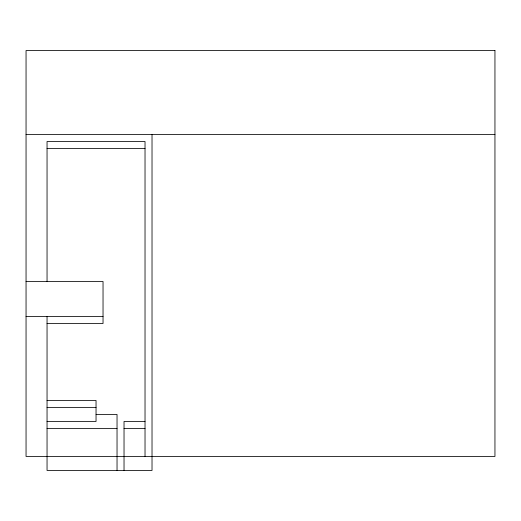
<?xml version="1.0" encoding="UTF-8"?>
<svg xmlns="http://www.w3.org/2000/svg" width="521" height="521" viewBox="0 0 521 521"><rect width="100%" height="100%" fill="white"/><g stroke="black" fill="none" stroke-linecap="round" stroke-linejoin="round"><path stroke-width="0.78" d="M26.05 134.529L494.95 134.529M47.046 148.524L145.027 148.524M26.05 281.496L103.034 281.496L103.034 323.489L47.046 323.489M26.05 316.488L103.034 316.488M47.046 400.467L96.04 400.467L96.04 421.463L47.046 421.463M47.046 407.468L96.04 407.468M96.098 414.469L117.036 414.469L117.036 470.45M145.027 421.463L124.031 421.463L124.031 470.45M47.046 428.464L117.036 428.464M124.031 428.464L145.027 428.464M152.021 134.529L152.021 470.45L47.046 470.45L47.046 316.488M145.027 456.455L145.027 141.53L47.046 141.53L47.046 281.496M494.95 50.55L26.05 50.55L26.05 456.455L494.95 456.455L494.95 50.55"/></g></svg>
